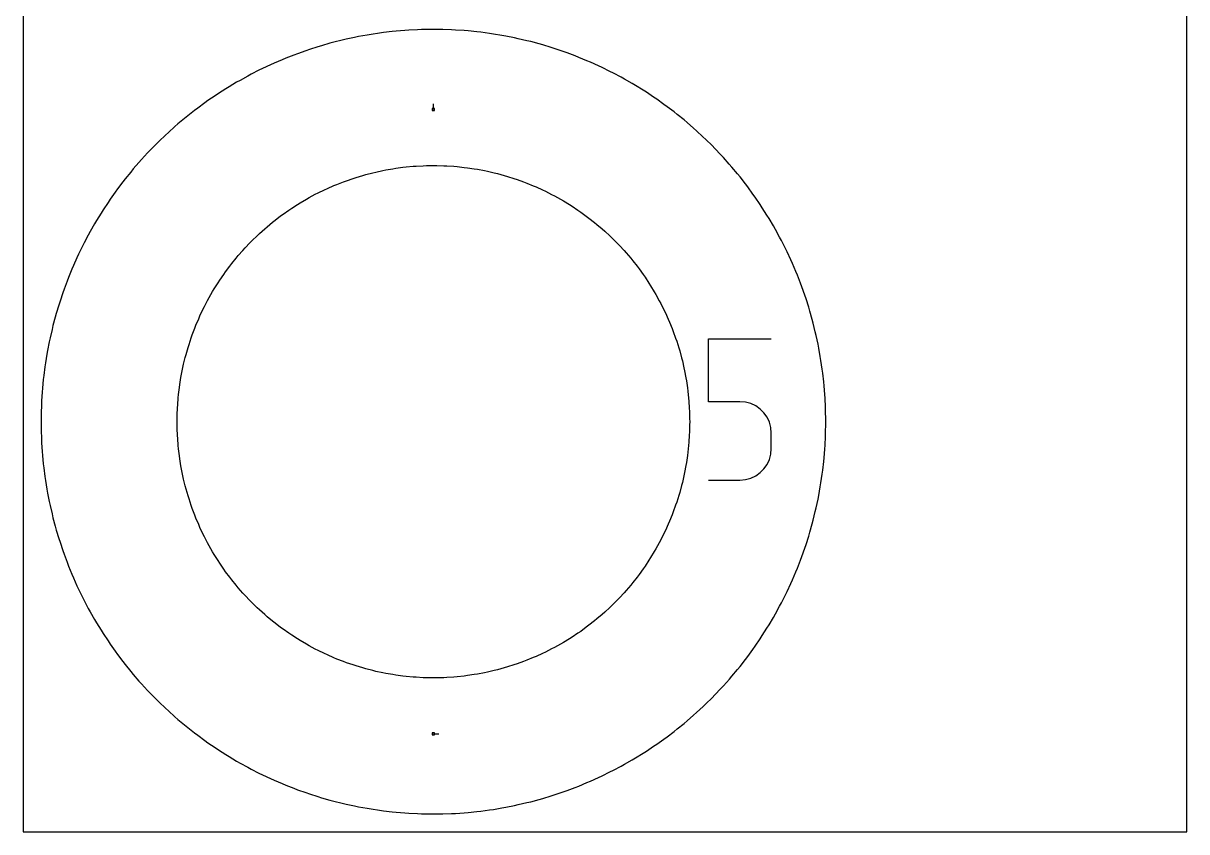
# Model space of a CAD drawing. Extents: x 0 to 300, y 0 to 600.
# Drawn here: x 0 to 300, y 0 to 208.5 of the extents above; entities that cross this region are included whole.
import ezdxf

# ---------------------------------------------------------------- set-up
doc = ezdxf.new("R2010")
doc.units = 0

msp = doc.modelspace()

# ---------------------------------------------------------------- linework, layer by layer
at = {"layer": 'annotation', "color": 1}
for p, q in [((105.748896, 186.273173), (105.748896, 187.701923)), ((176.707666, 110.911045), (176.707666, 127.131557)), ((176.707666, 127.131557), (192.884778, 127.131557)), ((184.796222, 110.911045), (176.707666, 110.911045)), ((186.248562, 110.781221), (184.796222, 110.911045)), ((187.616149, 110.406804), (186.248562, 110.781221)), ((188.875991, 109.810371), (187.616149, 110.406804)), ((190.005094, 109.014503), (188.875991, 109.810371)), ((190.980465, 108.041779), (190.005094, 109.014503)), ((191.779113, 106.914779), (190.980465, 108.041779)), ((192.378042, 105.656081), (191.779113, 106.914779)), ((192.754262, 104.288265), (192.378042, 105.656081)), ((192.884778, 102.83391), (192.754262, 104.288265)), ((192.884778, 98.80448), (192.884778, 102.83391)), ((192.884778, 102.83391), (192.884778, 102.83391)), ((192.377779, 95.979715), (192.754187, 97.349421)), ((192.754187, 97.349421), (192.884778, 98.80448)), ((190.004154, 92.611902), (190.979713, 93.588038)), ((190.979713, 93.588038), (191.778605, 94.718282)), ((191.778605, 94.718282), (192.377779, 95.979715)), ((176.707666, 90.706787), (184.796222, 90.706787)), ((184.796222, 90.706787), (186.24796, 90.837316)), ((184.796222, 90.706787), (184.796222, 90.706787)), ((186.24796, 90.837316), (187.615228, 91.213623)), ((187.615228, 91.213623), (188.874975, 91.812791)), ((188.874975, 91.812791), (190.004154, 92.611902)), ((105.748896, 25.241407), (107.177646, 25.241407))]:
    msp.add_line(p, q, dxfattribs=at)
at = {"layer": 'boundary', "color": 5}
for p, q in [((82.257201, 204.164592), (80.084002, 203.610336)), ((83.260087, 204.388591), (82.257201, 204.164592)), ((85.450041, 204.872591), (83.260087, 204.388591)), ((86.45971, 205.063832), (85.450041, 204.872591)), ((88.664071, 205.476954), (86.45971, 205.063832)), ((89.67937, 205.635218), (88.664071, 205.476954)), ((91.895893, 205.977114), (89.67937, 205.635218)), ((92.915837, 206.102254), (91.895893, 205.977114)), ((95.14222, 206.372567), (92.915837, 206.102254)), ((96.165735, 206.464444), (95.14222, 206.372567)), ((98.399664, 206.662904), (96.165735, 206.464444)), ((99.425598, 206.721412), (98.399664, 206.662904)), ((101.664811, 206.847827), (99.425598, 206.721412)), ((102.692028, 206.872912), (101.664811, 206.847827)), ((104.933903, 206.9271), (102.692028, 206.872912)), ((107.176444, 206.909035), (104.933903, 206.9271)), ((108.203965, 206.900673), (107.176444, 206.909035)), ((110.444917, 206.810353), (108.203965, 206.900673)), ((111.471662, 206.768549), (110.444917, 206.810353)), ((113.708505, 206.606121), (111.471662, 206.768549)), ((114.733311, 206.530921), (113.708505, 206.606121)), ((116.963785, 206.296485), (114.733311, 206.530921)), ((117.985667, 206.187964), (116.963785, 206.296485)), ((120.2074, 205.881818), (117.985667, 206.187964)), ((121.225141, 205.740098), (120.2074, 205.881818)), ((123.435888, 205.362509), (121.225141, 205.740098)), ((124.448543, 205.187729), (123.435888, 205.362509)), ((126.645955, 204.739156), (124.448543, 205.187729)), ((127.652316, 204.531519), (126.645955, 204.739156)), ((129.834178, 204.012309), (127.652316, 204.531519)), ((130.833318, 203.77201), (129.834178, 204.012309)), ((72.839328, 201.427329), (70.729794, 200.66595)), ((73.815623, 201.748062), (72.839328, 201.427329)), ((75.948586, 202.441084), (73.815623, 201.748062)), ((76.934743, 202.729851), (75.948586, 202.441084)), ((79.088939, 203.353813), (76.934743, 202.729851)), ((80.084002, 203.610336), (79.088939, 203.353813)), ((132.997276, 203.182843), (130.833318, 203.77201)), ((133.988029, 202.910157), (132.997276, 203.182843)), ((136.131918, 202.25155), (133.988029, 202.910157)), ((137.113272, 201.946759), (136.131918, 202.25155)), ((139.234804, 201.219462), (137.113272, 201.946759)), ((140.205716, 200.882892), (139.234804, 201.219462)), ((64.67107, 198.205373), (63.730731, 197.790978)), ((66.72725, 199.101123), (64.67107, 198.205373)), ((67.680601, 199.484696), (66.72725, 199.101123)), ((69.764521, 200.313634), (67.680601, 199.484696)), ((70.729794, 200.66595), (69.764521, 200.313634)), ((142.302708, 200.087634), (140.205716, 200.882892)), ((143.262144, 199.719643), (142.302708, 200.087634)), ((145.332445, 198.857243), (143.262144, 199.719643)), ((146.279392, 198.458218), (145.332445, 198.857243)), ((148.320866, 197.529454), (146.279392, 198.458218)), ((58.78403, 195.358584), (57.872618, 194.883875)), ((60.778206, 196.384786), (58.78403, 195.358584)), ((61.704529, 196.82955), (60.778206, 196.384786)), ((63.730731, 197.790978), (61.704529, 196.82955)), ((149.254333, 197.099812), (148.320866, 197.529454)), ((151.264783, 196.105869), (149.254333, 197.099812)), ((152.183768, 195.646071), (151.264783, 196.105869)), ((154.161157, 194.587871), (152.183768, 195.646071)), ((53.093126, 192.137363), (52.214597, 191.604396)), ((55.017097, 193.289855), (53.093126, 192.137363)), ((55.912539, 193.793961), (55.017097, 193.289855)), ((57.872618, 194.883875), (55.912539, 193.793961)), ((155.06469, 194.098406), (154.161157, 194.587871)), ((157.006991, 192.977006), (155.06469, 194.098406)), ((157.894113, 192.458388), (157.006991, 192.977006)), ((159.799246, 191.275049), (157.894113, 192.458388)), ((49.467984, 189.829113), (47.622243, 188.555111)), ((50.32874, 190.390417), (49.467984, 189.829113)), ((52.214597, 191.604396), (50.32874, 190.390417)), ((160.669017, 190.727833), (159.799246, 191.275049)), ((162.535066, 189.483688), (160.669017, 190.727833)), ((163.386542, 188.908468), (162.535066, 189.483688)), ((44.154047, 186.017134), (42.394181, 184.626927)), ((44.97645, 186.633255), (44.154047, 186.017134)), ((46.78019, 187.96607), (44.97645, 186.633255)), ((47.622243, 188.555111), (46.78019, 187.96607)), ((165.211516, 187.604896), (163.386542, 188.908468)), ((166.043843, 187.002246), (165.211516, 187.604896)), ((167.825876, 185.640569), (166.043843, 187.002246)), ((41.59227, 183.984372), (39.878087, 182.538175)), ((42.394181, 184.626927), (41.59227, 183.984372)), ((168.638144, 185.01115), (167.825876, 185.640569)), ((170.375396, 183.592712), (168.638144, 185.01115)), ((171.16675, 182.937183), (170.375396, 183.592712)), ((37.430839, 180.369104), (36.672403, 179.675705)), ((39.097542, 181.869879), (37.430839, 180.369104)), ((39.878087, 182.538175), (39.097542, 181.869879)), ((172.857398, 181.463535), (171.16675, 182.937183)), ((173.627014, 180.782574), (172.857398, 181.463535)), ((175.269316, 179.255217), (173.627014, 180.782574)), ((34.319493, 177.404427), (32.752914, 175.799539)), ((35.054928, 178.122122), (34.319493, 177.404427)), ((36.672403, 179.675705), (35.054928, 178.122122)), ((176.016338, 178.549588), (175.269316, 179.255217)), ((177.608575, 176.970152), (176.016338, 178.549588)), ((32.041248, 175.05831), (30.52718, 173.403793)), ((32.752914, 175.799539), (32.041248, 175.05831)), ((178.33221, 176.240608), (177.608575, 176.970152)), ((179.872742, 174.610647), (178.33221, 176.240608)), ((180.572273, 173.857908), (179.872742, 174.610647)), ((29.839996, 172.639771), (28.38, 170.937344)), ((30.52718, 173.403793), (29.839996, 172.639771)), ((182.059487, 172.179212), (180.572273, 173.857908)), ((182.734144, 171.404102), (182.059487, 172.179212)), ((184.166513, 169.67837), (182.734144, 171.404102)), ((26.313681, 168.402663), (25.677641, 167.59552)), ((27.718057, 170.151361), (26.313681, 168.402663)), ((28.38, 170.937344), (27.718057, 170.151361)), ((184.815584, 168.881715), (184.166513, 169.67837)), ((186.191616, 167.110658), (184.815584, 168.881715)), ((24.330326, 165.80259), (23.720922, 164.975199)), ((25.677641, 167.59552), (24.330326, 165.80259)), ((186.814413, 166.293292), (186.191616, 167.110658)), ((188.132655, 164.478891), (186.814413, 166.293292)), ((21.849925, 162.293034), (20.620867, 160.417071)), ((22.432062, 163.139796), (21.849925, 162.293034)), ((23.720922, 164.975199), (22.432062, 163.139796)), ((188.728533, 163.641664), (188.132655, 164.478891)), ((189.98766, 161.785736), (188.728533, 163.641664)), ((20.066568, 159.551758), (18.898575, 157.637163)), ((20.620867, 160.417071), (20.066568, 159.551758)), ((190.555951, 160.929587), (189.98766, 161.785736)), ((191.754636, 159.034061), (190.555951, 160.929587)), ((192.294741, 158.159895), (191.754636, 159.034061)), ((18.372773, 156.754324), (17.267087, 154.803004)), ((18.898575, 157.637163), (18.372773, 156.754324)), ((193.431737, 156.226735), (192.294741, 158.159895)), ((193.943117, 155.335428), (193.431737, 156.226735)), ((16.770277, 153.90348), (15.728024, 151.917646)), ((17.267087, 154.803004), (16.770277, 153.90348)), ((195.017221, 153.366539), (193.943117, 155.335428)), ((195.499326, 152.459047), (195.017221, 153.366539)), ((15.260742, 151.002402), (14.282995, 148.984021)), ((15.728024, 151.917646), (15.260742, 151.002402)), ((196.509464, 150.45668), (195.499326, 152.459047)), ((196.961785, 149.533953), (196.509464, 150.45668)), ((13.845769, 148.054087), (12.933545, 146.005252)), ((14.282995, 148.984021), (13.845769, 148.054087)), ((197.906881, 147.500081), (196.961785, 149.533953)), ((198.328901, 146.563178), (197.906881, 147.500081)), ((12.526829, 145.061607), (11.681082, 142.98445)), ((12.933545, 146.005252), (12.526829, 145.061607)), ((199.207995, 144.499922), (198.328901, 146.563178)), ((199.59932, 143.549725), (199.207995, 144.499922)), ((11.305289, 142.02804), (10.526941, 139.924628)), ((11.681082, 142.98445), (11.305289, 142.02804)), ((200.411497, 141.459208), (199.59932, 143.549725)), ((200.77167, 140.49681), (200.411497, 141.459208)), ((10.182474, 138.956481), (9.472262, 136.829172)), ((10.526941, 139.924628), (10.182474, 138.956481)), ((201.516036, 138.381123), (200.77167, 140.49681)), ((201.844687, 137.407531), (201.516036, 138.381123)), ((9.15949, 135.850329), (8.518173, 133.701247)), ((9.472262, 136.829172), (9.15949, 135.850329)), ((202.520539, 135.269058), (201.844687, 137.407531)), ((202.817337, 134.285253), (202.520539, 135.269058)), ((8.237421, 132.712717), (7.665676, 130.544087)), ((8.518173, 133.701247), (8.237421, 132.712717)), ((203.423937, 132.12612), (202.817337, 134.285253)), ((203.688563, 131.13315), (203.423937, 132.12612)), ((7.417261, 129.546976), (6.915658, 127.361046)), ((7.665676, 130.544087), (7.417261, 129.546976)), ((204.225309, 128.955589), (203.688563, 131.13315)), ((6.699827, 126.356382), (6.268967, 124.155343)), ((6.915658, 127.361046), (6.699827, 126.356382)), ((204.457458, 127.954596), (204.225309, 128.955589)), ((204.923774, 125.760875), (204.457458, 127.954596)), ((6.085949, 123.144176), (5.726175, 120.930486)), ((6.268967, 124.155343), (6.085949, 123.144176)), ((205.123223, 124.752827), (204.923774, 125.760875)), ((205.518567, 122.54513), (205.123223, 124.752827)), ((5.726175, 120.930486), (5.576175, 119.913927)), ((205.685108, 121.531084), (205.518567, 122.54513)), ((206.009169, 119.311885), (205.685108, 121.531084)), ((5.287929, 117.689802), (5.17109, 116.668863)), ((5.576175, 119.913927), (5.287929, 117.689802)), ((206.142604, 118.293019), (206.009169, 119.311885)), ((206.395008, 116.064541), (206.142604, 118.293019)), ((4.954615, 114.436611), (4.871068, 113.412386)), ((5.17109, 116.668863), (4.954615, 114.436611)), ((206.495216, 115.041813), (206.395008, 116.064541)), ((206.675702, 112.806356), (206.495216, 115.041813)), ((4.726618, 111.174307), (4.676457, 110.147942)), ((4.871068, 113.412386), (4.726618, 111.174307)), ((206.742561, 111.780973), (206.675702, 112.806356)), ((206.850946, 109.54086), (206.742561, 111.780973)), ((4.676457, 110.147942), (4.60423, 107.906308)), ((206.884394, 108.513788), (206.850946, 109.54086)), ((206.920457, 106.271241), (206.884394, 108.513788)), ((4.60423, 107.906308), (4.5875, 106.878874)), ((4.5875, 106.878874), (4.587509, 104.636112)), ((206.884333, 103.001218), (206.920461, 105.243642)), ((206.920461, 105.243642), (206.920457, 106.271241)), ((4.587509, 104.636112), (4.604234, 103.608643)), ((4.604234, 103.608643), (4.676485, 101.367083)), ((206.850889, 101.974191), (206.884333, 103.001218)), ((4.676485, 101.367083), (4.726644, 100.340675)), ((4.726644, 100.340675), (4.871058, 98.102603)), ((206.675689, 98.708638), (206.742549, 99.734091)), ((206.742549, 99.734091), (206.850889, 101.974191)), ((4.871058, 98.102603), (4.954602, 97.078406)), ((4.954602, 97.078406), (5.171034, 94.846151)), ((206.395058, 95.450514), (206.495257, 96.473182)), ((206.495257, 96.473182), (206.675689, 98.708638)), ((5.171034, 94.846151), (5.287861, 93.825247)), ((5.287861, 93.825247), (5.576087, 91.601119)), ((206.009259, 92.203106), (206.142698, 93.222026)), ((206.142698, 93.222026), (206.395058, 95.450514)), ((5.576087, 91.601119), (5.726086, 90.584531)), ((5.726086, 90.584531), (6.085905, 88.370768)), ((205.685142, 89.983825), (206.009259, 92.203106)), ((6.085905, 88.370768), (6.268921, 87.359591)), ((6.268921, 87.359591), (6.699803, 85.158646)), ((205.123241, 86.762205), (205.518614, 88.969809)), ((205.518614, 88.969809), (205.685142, 89.983825)), ((6.699803, 85.158646), (6.915632, 84.153961)), ((6.915632, 84.153961), (7.417187, 81.968045)), ((204.457529, 83.560461), (204.923799, 85.754174)), ((204.923799, 85.754174), (205.123241, 86.762205)), ((7.417187, 81.968045), (7.665613, 80.970894)), ((203.688673, 80.381838), (204.225369, 82.559399)), ((204.225369, 82.559399), (204.457529, 83.560461)), ((7.665613, 80.970894), (8.237316, 78.802262)), ((8.237316, 78.802262), (8.518056, 77.813761)), ((202.817498, 77.229746), (203.42406, 79.388898)), ((203.42406, 79.388898), (203.688673, 80.381838)), ((8.518056, 77.813761), (9.159331, 75.664665)), ((9.159331, 75.664665), (9.472095, 74.68583)), ((201.844801, 74.107433), (202.520715, 76.245978)), ((202.520715, 76.245978), (202.817498, 77.229746)), ((9.472095, 74.68583), (10.18237, 72.558446)), ((10.18237, 72.558446), (10.526835, 71.5903)), ((200.771771, 71.018214), (201.516141, 73.133803)), ((201.516141, 73.133803), (201.844801, 74.107433)), ((10.526835, 71.5903), (11.305193, 69.486972)), ((11.305193, 69.486972), (11.680971, 68.530576)), ((199.599446, 67.965254), (200.411587, 70.055774)), ((200.411587, 70.055774), (200.771771, 71.018214)), ((11.680971, 68.530576), (12.526679, 66.453419)), ((12.526679, 66.453419), (12.933409, 65.509734)), ((198.329097, 64.951839), (199.208144, 67.015104)), ((199.208144, 67.015104), (199.599446, 67.965254)), ((12.933409, 65.509734), (13.845584, 63.4609)), ((13.845584, 63.4609), (14.282823, 62.530933)), ((196.961919, 61.980959), (197.907054, 64.014878)), ((197.907054, 64.014878), (198.329097, 64.951839)), ((14.282823, 62.530933), (15.260527, 60.512536)), ((15.260527, 60.512536), (15.727785, 59.597324)), ((195.499499, 59.05588), (196.509611, 61.058257)), ((196.509611, 61.058257), (196.961919, 61.980959)), ((15.727785, 59.597324), (16.770116, 57.611424)), ((16.770116, 57.611424), (17.266908, 56.711923)), ((193.94331, 56.179591), (195.017401, 58.148389)), ((195.017401, 58.148389), (195.499499, 59.05588)), ((17.266908, 56.711923), (18.372581, 54.760692)), ((18.372581, 54.760692), (18.898419, 53.877786)), ((192.294994, 53.355127), (193.431946, 55.2883)), ((193.431946, 55.2883), (193.94331, 56.179591)), ((18.898419, 53.877786), (20.066379, 51.963187)), ((20.066379, 51.963187), (20.620646, 51.097918)), ((20.620646, 51.097918), (21.849662, 49.221938)), ((190.55615, 50.585352), (191.754873, 52.480927)), ((191.754873, 52.480927), (192.294994, 53.355127)), ((21.849662, 49.221938), (22.431814, 48.375144)), ((22.431814, 48.375144), (23.720632, 46.539722)), ((188.728745, 47.873238), (189.987842, 49.729169)), ((189.987842, 49.729169), (190.55615, 50.585352)), ((23.720632, 46.539722), (24.330048, 45.712308)), ((24.330048, 45.712308), (25.677439, 43.919336)), ((186.191886, 44.404257), (186.814675, 45.22162)), ((186.814675, 45.22162), (188.132884, 47.036032)), ((188.132884, 47.036032), (188.728745, 47.873238)), ((25.677439, 43.919336), (26.313458, 43.112215)), ((26.313458, 43.112215), (27.717812, 41.363604)), ((184.166759, 41.836567), (184.815828, 42.633228)), ((184.815828, 42.633228), (186.191886, 44.404257)), ((27.717812, 41.363604), (28.379757, 40.577612)), ((28.379757, 40.577612), (29.839721, 38.87516)), ((180.572529, 37.656968), (182.05976, 39.335698)), ((182.05976, 39.335698), (182.734413, 40.11081)), ((182.734413, 40.11081), (184.166759, 41.836567)), ((29.839721, 38.87516), (30.526886, 38.111152)), ((30.526886, 38.111152), (32.040919, 36.456612)), ((32.040919, 36.456612), (32.752603, 35.715355)), ((178.332533, 35.274327), (179.873022, 36.904247)), ((179.873022, 36.904247), (180.572529, 37.656968)), ((32.752603, 35.715355), (34.319157, 34.110444)), ((34.319157, 34.110444), (35.05461, 33.392729)), ((35.05461, 33.392729), (36.67216, 31.839108)), ((176.01663, 32.965283), (177.608872, 34.54475)), ((177.608872, 34.54475), (178.332533, 35.274327)), ((36.67216, 31.839108), (37.430551, 31.145744)), ((37.430551, 31.145744), (39.097215, 29.645059)), ((171.16705, 28.577686), (172.857726, 30.051342)), ((172.857726, 30.051342), (173.627317, 30.732281)), ((173.627317, 30.732281), (175.269587, 32.259628)), ((175.269587, 32.259628), (176.01663, 32.965283)), ((39.097215, 29.645059), (39.877794, 28.97673)), ((39.877794, 28.97673), (41.591938, 27.530512)), ((41.591938, 27.530512), (42.393854, 26.887945)), ((168.638486, 26.503739), (170.375699, 27.92215)), ((170.375699, 27.92215), (171.16705, 28.577686)), ((42.393854, 26.887945), (44.153689, 25.497705)), ((44.153689, 25.497705), (44.976116, 24.881566)), ((44.976116, 24.881566), (46.779835, 23.548724)), ((165.211922, 23.90996), (166.044218, 24.512595)), ((166.044218, 24.512595), (167.826216, 25.874316)), ((167.826216, 25.874316), (168.638486, 26.503739)), ((46.779835, 23.548724), (47.621853, 22.959701)), ((47.621853, 22.959701), (49.467674, 21.685675)), ((49.467674, 21.685675), (50.328402, 21.124382)), ((50.328402, 21.124382), (52.214213, 19.910483)), ((160.669367, 20.786988), (162.535415, 22.031119)), ((162.535415, 22.031119), (163.386918, 22.606363)), ((163.386918, 22.606363), (165.211922, 23.90996)), ((52.214213, 19.910483), (53.092782, 19.377487)), ((53.092782, 19.377487), (55.016711, 18.224969)), ((55.016711, 18.224969), (55.912185, 17.720842)), ((155.065106, 17.41637), (157.007353, 18.537752)), ((157.007353, 18.537752), (157.894475, 19.056375)), ((157.894475, 19.056375), (159.799591, 20.239762)), ((159.799591, 20.239762), (160.669367, 20.786988)), ((55.912185, 17.720842), (57.872248, 16.630895)), ((57.872248, 16.630895), (58.783603, 16.156211)), ((58.783603, 16.156211), (60.777763, 15.129969)), ((60.777763, 15.129969), (61.70411, 14.685187)), ((149.254676, 14.414932), (151.265219, 15.408888)), ((151.265219, 15.408888), (152.184203, 15.868688)), ((152.184203, 15.868688), (154.161576, 16.926901)), ((154.161576, 16.926901), (155.065106, 17.41637)), ((61.70411, 14.685187), (63.730396, 13.723749)), ((63.730396, 13.723749), (64.670762, 13.30934)), ((64.670762, 13.30934), (66.726873, 12.41367)), ((66.726873, 12.41367), (67.680177, 12.030113)), ((67.680177, 12.030113), (69.764073, 11.201132)), ((143.262566, 11.795129), (145.332827, 12.65757)), ((145.332827, 12.65757), (146.279791, 13.056605)), ((146.279791, 13.056605), (148.321204, 13.98528)), ((148.321204, 13.98528), (149.254676, 14.414932)), ((69.764073, 11.201132), (70.729407, 10.848787)), ((70.729407, 10.848787), (72.838928, 10.08737)), ((72.838928, 10.08737), (73.815163, 9.766652)), ((73.815163, 9.766652), (75.948118, 9.073594)), ((75.948118, 9.073594), (76.9343, 8.784814)), ((133.98847, 8.604539), (136.132309, 9.263145)), ((136.132309, 9.263145), (137.113668, 9.56794)), ((137.113668, 9.56794), (139.235239, 10.295251)), ((139.235239, 10.295251), (140.206153, 10.631824)), ((140.206153, 10.631824), (142.303121, 11.427127)), ((142.303121, 11.427127), (143.262566, 11.795129)), ((76.9343, 8.784814), (79.088524, 8.160852)), ((79.088524, 8.160852), (80.083589, 7.904324)), ((80.083589, 7.904324), (82.256827, 7.35008)), ((82.256827, 7.35008), (83.259744, 7.12607)), ((83.259744, 7.12607), (85.449641, 6.64212)), ((85.449641, 6.64212), (86.459263, 6.450887)), ((86.459263, 6.450887), (88.663602, 6.037737)), ((88.663602, 6.037737), (89.678942, 5.879457)), ((121.225624, 5.774575), (123.436324, 6.152167)), ((123.436324, 6.152167), (124.448924, 6.326941)), ((124.448924, 6.326941), (126.646353, 6.775551)), ((126.646353, 6.775551), (127.652783, 6.983209)), ((127.652783, 6.983209), (129.834578, 7.502373)), ((129.834578, 7.502373), (130.83366, 7.742662)), ((130.83366, 7.742662), (132.99769, 8.33184)), ((132.99769, 8.33184), (133.98847, 8.604539)), ((89.678942, 5.879457), (91.895443, 5.537524)), ((91.895443, 5.537524), (92.91542, 5.412381)), ((92.91542, 5.412381), (95.14179, 5.142028)), ((95.14179, 5.142028), (96.165266, 5.050148)), ((96.165266, 5.050148), (98.399262, 4.851702)), ((98.399262, 4.851702), (99.425192, 4.79319)), ((99.425192, 4.79319), (101.664352, 4.666775)), ((101.664352, 4.666775), (102.691695, 4.641686)), ((102.691695, 4.641686), (104.933944, 4.5875)), ((104.933944, 4.5875), (107.176737, 4.605569)), ((107.176737, 4.605569), (108.204356, 4.613933)), ((108.204356, 4.613933), (110.445309, 4.704235)), ((110.445309, 4.704235), (111.472085, 4.746043)), ((111.472085, 4.746043), (113.708957, 4.908491)), ((113.708957, 4.908491), (114.7338, 4.983698)), ((114.7338, 4.983698), (116.964223, 5.21815)), ((116.964223, 5.21815), (117.986049, 5.326672)), ((117.986049, 5.326672), (120.207818, 5.632842)), ((120.207818, 5.632842), (121.225624, 5.774575))]:
    msp.add_line(p, q, dxfattribs=at)
at = {"layer": 'frame', "color": 5}
for p, q in [((0, 600), (0, 0)), ((300, 0), (300, 600)), ((0, 0), (300, 0))]:
    msp.add_line(p, q, dxfattribs=at)
at = {"layer": 'hole', "color": 5}
for p, q in [((106.034646, 186.558923), (105.463146, 186.558923)), ((105.463146, 186.558923), (105.463146, 185.987423)), ((106.034646, 185.987423), (106.034646, 186.558923)), ((105.463146, 185.987423), (106.034646, 185.987423)), ((95.270578, 170.996284), (96.09919, 171.129209)), ((96.09919, 171.129209), (97.883875, 171.362635)), ((97.883875, 171.362635), (98.717142, 171.462516)), ((98.717142, 171.462516), (100.509727, 171.62436)), ((100.509727, 171.62436), (101.346275, 171.69103)), ((101.346275, 171.69103), (103.143917, 171.781007)), ((103.143917, 171.781007), (103.982453, 171.814368)), ((103.982453, 171.814368), (105.781979, 171.83237)), ((105.781979, 171.83237), (106.621093, 171.83237)), ((106.621093, 171.83237), (108.419992, 171.778388)), ((108.419992, 171.778388), (109.258495, 171.745026)), ((109.258495, 171.745026), (111.05393, 171.619068)), ((111.05393, 171.619068), (111.89048, 171.552396)), ((111.89048, 171.552396), (113.679483, 171.354729)), ((113.679483, 171.354729), (114.512722, 171.254851)), ((114.512722, 171.254851), (116.292402, 170.985772)), ((83.323136, 167.915084), (85.025765, 168.498608)), ((85.025765, 168.498608), (85.822861, 168.761105)), ((85.822861, 168.761105), (87.547539, 169.276018)), ((87.547539, 169.276018), (88.35446, 169.506623)), ((88.35446, 169.506623), (90.098295, 169.952145)), ((90.098295, 169.952145), (90.913724, 170.150486)), ((90.913724, 170.150486), (92.674031, 170.525863)), ((92.674031, 170.525863), (93.4967, 170.691625)), ((93.4967, 170.691625), (95.270578, 170.996284)), ((116.292402, 170.985772), (117.121014, 170.852848)), ((117.121014, 170.852848), (118.888442, 170.512756)), ((118.888442, 170.512756), (119.711142, 170.346985)), ((119.711142, 170.346985), (121.463545, 169.93645)), ((121.463545, 169.93645), (122.278976, 169.738111)), ((122.278976, 169.738111), (124.013615, 169.257809)), ((124.013615, 169.257809), (124.820518, 169.027208)), ((124.820518, 169.027208), (126.534487, 168.477871)), ((126.534487, 168.477871), (127.331579, 168.215373)), ((127.331579, 168.215373), (129.022257, 167.597908)), ((76.054161, 164.788421), (77.674715, 165.571659)), ((77.674715, 165.571659), (78.434897, 165.927159)), ((78.434897, 165.927159), (80.085421, 166.644945)), ((80.085421, 166.644945), (80.859139, 166.969942)), ((80.859139, 166.969942), (82.53711, 167.621106)), ((82.53711, 167.621106), (83.323136, 167.915084)), ((129.022257, 167.597908), (129.808285, 167.30393)), ((129.808285, 167.30393), (131.472842, 166.619301)), ((131.472842, 166.619301), (132.246588, 166.294292)), ((132.246588, 166.294292), (133.882396, 165.543624)), ((133.882396, 165.543624), (134.642577, 165.188125)), ((134.642577, 165.188125), (136.247157, 164.372618)), ((70.726102, 161.786984), (71.438573, 162.230434)), ((71.438573, 162.230434), (72.991295, 163.140734)), ((72.991295, 163.140734), (73.720835, 163.555507)), ((73.720835, 163.555507), (75.308685, 164.402968)), ((75.308685, 164.402968), (76.054161, 164.788421)), ((136.247157, 164.372618), (136.992609, 163.987177)), ((136.992609, 163.987177), (138.563171, 163.108132)), ((138.563171, 163.108132), (139.292708, 162.693359)), ((139.292708, 162.693359), (140.82684, 161.752153)), ((66.366824, 158.813655), (67.041833, 159.312325)), ((67.041833, 159.312325), (68.516821, 160.343864)), ((68.516821, 160.343864), (69.211096, 160.815284)), ((69.211096, 160.815284), (70.726102, 161.786984)), ((140.82684, 161.752153), (141.539329, 161.308694)), ((141.539329, 161.308694), (143.034687, 160.306886)), ((143.034687, 160.306886), (143.728968, 159.835461)), ((143.728968, 159.835461), (145.182946, 158.774624)), ((62.258727, 155.501962), (62.891964, 156.052669)), ((62.891964, 156.052669), (64.279733, 157.198837)), ((64.279733, 157.198837), (64.93436, 157.72393)), ((64.93436, 157.72393), (66.366824, 158.813655)), ((145.182946, 158.774624), (145.857932, 158.275972)), ((145.857932, 158.275972), (147.268394, 157.157801)), ((147.268394, 157.157801), (147.923024, 156.632705)), ((147.923024, 156.632705), (149.287541, 155.45901)), ((59.015436, 152.472296), (60.30714, 153.725758)), ((60.30714, 153.725758), (60.917978, 154.301199)), ((60.917978, 154.301199), (62.258727, 155.501962)), ((149.287541, 155.45901), (149.920776, 154.908304)), ((149.920776, 154.908304), (151.237233, 153.68095)), ((151.237233, 153.68095), (151.848096, 153.105486)), ((151.848096, 153.105486), (153.114388, 151.826442)), ((56.624302, 149.946724), (57.18751, 150.568901)), ((57.18751, 150.568901), (58.427956, 151.873022)), ((58.427956, 151.873022), (59.015436, 152.472296)), ((153.114388, 151.826442), (153.701867, 151.227169)), ((153.701867, 151.227169), (154.916059, 149.898476)), ((53.766756, 146.550822), (54.898962, 147.94995)), ((54.898962, 147.94995), (55.436973, 148.594007)), ((55.436973, 148.594007), (56.624302, 149.946724)), ((154.916059, 149.898476), (155.47925, 149.276315)), ((155.47925, 149.276315), (156.639232, 147.900122)), ((156.639232, 147.900122), (157.177242, 147.25607)), ((157.177242, 147.25607), (158.281277, 145.834552)), ((51.694266, 143.757799), (52.179403, 144.442563)), ((52.179403, 144.442563), (53.254778, 145.885887)), ((53.254778, 145.885887), (53.766756, 146.550822)), ((158.281277, 145.834552), (158.793276, 145.169593)), ((158.793276, 145.169593), (159.839507, 143.705061)), ((49.263487, 140.044415), (50.219967, 141.569081)), ((50.219967, 141.569081), (50.677512, 142.272612)), ((50.677512, 142.272612), (51.694266, 143.757799)), ((159.839507, 143.705061), (160.324645, 143.020294)), ((160.324645, 143.020294), (161.311482, 141.515059)), ((161.311482, 141.515059), (161.769014, 140.811548)), ((47.939533, 137.761546), (48.834285, 139.32327)), ((48.834285, 139.32327), (49.263487, 140.044415)), ((161.769014, 140.811548), (162.694827, 139.268039)), ((162.694827, 139.268039), (163.124029, 138.546894)), ((163.124029, 138.546894), (163.987348, 136.96758)), ((46.337252, 134.674667), (46.707802, 135.427631)), ((46.707802, 135.427631), (47.539342, 137.023906)), ((47.539342, 137.023906), (47.939533, 137.761546)), ((163.987348, 136.96758), (164.387539, 136.229943)), ((164.387539, 136.229943), (165.186949, 134.617371)), ((44.528694, 130.621672), (45.229915, 132.2793)), ((45.229915, 132.2793), (45.570233, 133.046401)), ((45.570233, 133.046401), (46.337252, 134.674667)), ((165.186949, 134.617371), (165.557511, 133.864379)), ((165.557511, 133.864379), (166.291796, 132.221089)), ((166.291796, 132.221089), (166.632117, 131.453985)), ((43.584757, 128.157242), (44.219127, 129.841622)), ((44.219127, 129.841622), (44.528694, 130.621672)), ((166.632117, 131.453985), (167.300063, 129.782636)), ((167.300063, 129.782636), (167.609618, 129.00261)), ((167.609618, 129.00261), (168.210153, 127.305879)), ((42.739986, 125.657112), (43.306457, 127.365526)), ((43.306457, 127.365526), (43.584757, 128.157242)), ((168.210153, 127.305879), (168.488452, 126.514162)), ((168.488452, 126.514162), (169.020598, 124.794781)), ((41.781199, 122.313923), (41.995716, 123.125247)), ((41.995716, 123.125247), (42.493384, 124.854959)), ((42.493384, 124.854959), (42.739986, 125.657112)), ((169.020598, 124.794781), (169.26721, 123.992603)), ((169.26721, 123.992603), (169.730169, 122.253281)), ((41.171065, 119.746482), (41.353162, 120.565715)), ((41.353162, 120.565715), (41.781199, 122.313923)), ((169.730169, 122.253281), (169.944686, 121.441955)), ((169.944686, 121.441955), (170.337679, 119.685506)), ((40.376979, 115.379857), (40.663915, 117.156717)), ((40.663915, 117.156717), (40.813294, 117.98252)), ((40.813294, 117.98252), (41.171065, 119.746482)), ((170.337679, 119.685506), (170.519773, 118.866293)), ((170.519773, 118.866293), (170.842178, 117.095529)), ((170.842178, 117.095529), (170.991556, 116.269726)), ((40.044961, 112.761843), (40.260549, 114.548764)), ((40.260549, 114.548764), (40.376979, 115.379857)), ((170.991556, 116.269726), (171.242834, 114.487505)), ((171.242834, 114.487505), (171.359264, 113.65642)), ((39.817755, 110.132693), (39.961663, 111.926778)), ((39.961663, 111.926778), (40.044961, 112.761843)), ((171.359264, 113.65642), (171.53907, 111.865523)), ((171.53907, 111.865523), (171.622373, 111.030429)), ((171.622373, 111.030429), (171.730352, 109.233822)), ((39.695691, 107.496538), (39.767723, 109.294981)), ((39.767723, 109.294981), (39.817755, 110.132693)), ((171.730352, 109.233822), (171.780381, 108.396109)), ((171.780381, 108.396109), (171.816419, 106.596542)), ((39.679003, 106.657467), (39.695691, 107.496538)), ((39.679013, 104.857626), (39.679003, 106.657467)), ((171.816419, 106.596542), (171.833107, 105.757505)), ((171.833107, 105.757505), (171.816427, 104.918465)), ((39.695694, 104.018583), (39.679013, 104.857626)), ((39.767682, 102.220124), (39.695694, 104.018583)), ((39.817709, 101.382406), (39.767682, 102.220124)), ((171.7304, 102.281261), (171.622405, 100.484667)), ((171.780429, 103.119), (171.7304, 102.281261)), ((171.816427, 104.918465), (171.780429, 103.119)), ((39.961619, 99.588329), (39.817709, 101.382406)), ((40.044912, 98.753266), (39.961619, 99.588329)), ((171.539113, 99.649604), (171.359365, 97.858687)), ((171.622405, 100.484667), (171.539113, 99.649604)), ((40.260473, 96.96634), (40.044912, 98.753266)), ((40.376898, 96.135249), (40.260473, 96.96634)), ((40.663803, 94.35842), (40.376898, 96.135249)), ((171.242939, 97.027593), (170.991651, 95.245376)), ((171.359365, 97.858687), (171.242939, 97.027593)), ((40.813181, 93.532584), (40.663803, 94.35842)), ((41.170911, 91.768586), (40.813181, 93.532584)), ((170.84228, 94.419571), (170.5199, 92.648789)), ((170.991651, 95.245376), (170.84228, 94.419571)), ((41.352999, 90.949367), (41.170911, 91.768586)), ((41.781046, 89.201167), (41.352999, 90.949367)), ((169.944835, 90.073164), (169.730315, 89.26181)), ((170.337812, 91.829575), (169.944835, 90.073164)), ((170.5199, 92.648789), (170.337812, 91.829575)), ((41.995559, 88.38984), (41.781046, 89.201167)), ((42.493199, 86.660121), (41.995559, 88.38984)), ((169.267388, 87.522456), (169.02079, 86.720295)), ((169.730315, 89.26181), (169.267388, 87.522456)), ((42.739797, 85.857963), (42.493199, 86.660121)), ((43.306251, 84.149583), (42.739797, 85.857963)), ((43.584553, 83.357838), (43.306251, 84.149583)), ((168.210339, 84.209199), (167.609826, 82.512444)), ((168.488634, 85.000918), (168.210339, 84.209199)), ((169.02079, 86.720295), (168.488634, 85.000918)), ((44.21889, 81.673417), (43.584553, 83.357838)), ((44.528442, 80.893382), (44.21889, 81.673417)), ((167.300274, 81.732413), (166.632346, 80.061099)), ((167.609826, 82.512444), (167.300274, 81.732413)), ((45.229677, 79.235763), (44.528442, 80.893382)), ((45.569996, 78.468656), (45.229677, 79.235763)), ((46.336986, 76.840374), (45.569996, 78.468656)), ((166.292022, 79.293972), (165.557768, 77.650659)), ((166.632346, 80.061099), (166.292022, 79.293972)), ((46.707532, 76.087403), (46.336986, 76.840374)), ((47.539059, 74.491158), (46.707532, 76.087403)), ((164.387798, 75.285079), (163.987609, 74.547433)), ((165.187221, 76.897687), (164.387798, 75.285079)), ((165.557768, 77.650659), (165.187221, 76.897687)), ((47.939244, 73.753518), (47.539059, 74.491158)), ((48.833964, 72.19175), (47.939244, 73.753518)), ((49.263182, 71.470568), (48.833964, 72.19175)), ((162.695113, 72.246991), (161.769321, 70.703507)), ((163.124311, 72.96814), (162.695113, 72.246991)), ((163.987609, 74.547433), (163.124311, 72.96814)), ((50.219665, 69.945918), (49.263182, 71.470568)), ((50.677195, 69.242402), (50.219665, 69.945918)), ((51.693926, 67.757195), (50.677195, 69.242402)), ((161.311796, 69.999995), (160.324987, 68.494708)), ((161.769321, 70.703507), (161.311796, 69.999995)), ((52.179062, 67.072423), (51.693926, 67.757195)), ((53.254399, 65.629129), (52.179062, 67.072423)), ((158.793595, 66.34539), (158.281617, 65.680447)), ((159.839833, 67.809912), (158.793595, 66.34539)), ((160.324987, 68.494708), (159.839833, 67.809912)), ((53.766375, 64.964188), (53.254399, 65.629129)), ((54.89859, 63.565019), (53.766375, 64.964188)), ((55.436616, 62.920936), (54.89859, 63.565019)), ((156.639603, 63.614824), (155.479617, 62.238643)), ((157.177613, 64.258887), (156.639603, 63.614824)), ((158.281617, 65.680447), (157.177613, 64.258887)), ((56.623913, 61.568206), (55.436616, 62.920936)), ((57.187103, 60.946038), (56.623913, 61.568206)), ((58.427562, 59.641928), (57.187103, 60.946038)), ((153.702289, 60.287739), (153.11479, 59.688438)), ((154.916429, 61.616479), (153.702289, 60.287739)), ((155.479617, 62.238643), (154.916429, 61.616479)), ((59.015042, 59.042648), (58.427562, 59.641928)), ((60.306695, 57.789177), (59.015042, 59.042648)), ((60.917533, 57.213726), (60.306695, 57.789177)), ((62.258299, 56.012938), (60.917533, 57.213726)), ((151.237657, 57.833959), (149.921197, 56.606645)), ((151.848499, 58.409413), (151.237657, 57.833959)), ((153.11479, 59.688438), (151.848499, 58.409413)), ((62.891533, 55.462226), (62.258299, 56.012938)), ((64.279269, 54.316047), (62.891533, 55.462226)), ((64.933921, 53.790926), (64.279269, 54.316047)), ((147.268807, 54.357094), (145.8584, 53.238883)), ((147.923433, 54.882194), (147.268807, 54.357094)), ((149.287964, 56.055934), (147.923433, 54.882194)), ((149.921197, 56.606645), (149.287964, 56.055934)), ((66.366393, 52.70121), (64.933921, 53.790926)), ((67.041382, 52.202549), (66.366393, 52.70121)), ((68.516318, 51.170994), (67.041382, 52.202549)), ((69.210596, 50.699562), (68.516318, 51.170994)), ((143.035128, 51.20795), (141.539816, 50.206069)), ((143.72943, 51.679395), (143.035128, 51.20795)), ((145.183412, 52.74022), (143.72943, 51.679395)), ((145.8584, 53.238883), (145.183412, 52.74022)), ((70.725623, 49.727841), (69.210596, 50.699562)), ((71.438093, 49.284387), (70.725623, 49.727841)), ((72.990789, 48.374065), (71.438093, 49.284387)), ((73.720353, 47.95927), (72.990789, 48.374065)), ((138.563658, 48.406648), (136.99309, 47.527626)), ((139.2932, 48.821431), (138.563658, 48.406648)), ((140.827341, 49.762611), (139.2932, 48.821431)), ((141.539816, 50.206069), (140.827341, 49.762611)), ((75.308209, 47.111826), (73.720353, 47.95927)), ((76.053664, 46.726377), (75.308209, 47.111826)), ((77.674172, 45.943113), (76.053664, 46.726377)), ((78.434359, 45.587607), (77.674172, 45.943113)), ((80.084907, 44.869807), (78.434359, 45.587607)), ((132.247036, 45.220441), (131.473316, 44.895437)), ((133.882944, 45.971212), (132.247036, 45.220441)), ((134.643141, 46.326724), (133.882944, 45.971212)), ((136.24764, 47.142179), (134.643141, 46.326724)), ((136.99309, 47.527626), (136.24764, 47.142179)), ((80.858628, 44.544802), (80.084907, 44.869807)), ((82.536575, 43.893608), (80.858628, 44.544802)), ((83.322603, 43.599621), (82.536575, 43.893608)), ((85.025237, 43.016115), (83.322603, 43.599621)), ((85.822363, 42.753601), (85.025237, 43.016115)), ((87.547011, 42.238647), (85.822363, 42.753601)), ((88.353915, 42.008039), (87.547011, 42.238647)), ((90.09775, 41.562537), (88.353915, 42.008039)), ((124.014147, 42.256979), (122.279521, 41.7766)), ((124.821035, 42.487583), (124.014147, 42.256979)), ((126.535007, 43.036892), (124.821035, 42.487583)), ((127.332095, 43.299393), (126.535007, 43.036892)), ((129.022714, 43.916843), (127.332095, 43.299393)), ((129.80874, 44.210828), (129.022714, 43.916843)), ((131.473316, 44.895437), (129.80874, 44.210828)), ((90.913182, 41.364193), (90.09775, 41.562537)), ((92.67349, 40.988769), (90.913182, 41.364193)), ((93.496163, 40.822998), (92.67349, 40.988769)), ((95.270032, 40.518352), (93.496163, 40.822998)), ((96.098671, 40.385415), (95.270032, 40.518352)), ((97.883347, 40.151959), (96.098671, 40.385415)), ((98.716593, 40.052075), (97.883347, 40.151959)), ((100.509148, 39.890228), (98.716593, 40.052075)), ((101.345701, 39.823552), (100.509148, 39.890228)), ((103.143351, 39.733517), (101.345701, 39.823552)), ((103.981975, 39.700148), (103.143351, 39.733517)), ((105.781937, 39.682152), (103.981975, 39.700148)), ((106.621219, 39.682154), (105.781937, 39.682152)), ((108.420447, 39.73618), (106.621219, 39.682154)), ((109.258992, 39.769547), (108.420447, 39.73618)), ((111.054483, 39.895531), (109.258992, 39.769547)), ((111.891057, 39.96221), (111.054483, 39.895531)), ((113.680019, 40.15989), (111.891057, 39.96221)), ((114.513258, 40.259773), (113.680019, 40.15989)), ((116.292909, 40.528896), (114.513258, 40.259773)), ((117.121518, 40.661828), (116.292909, 40.528896)), ((118.888996, 41.001965), (117.121518, 40.661828)), ((119.711662, 41.167732), (118.888996, 41.001965)), ((121.464068, 41.578249), (119.711662, 41.167732)), ((122.279521, 41.7766), (121.464068, 41.578249)), ((106.034646, 25.527157), (105.463146, 25.527157)), ((105.463146, 25.527157), (105.463146, 24.955657)), ((105.463146, 24.955657), (106.034646, 24.955657)), ((106.034646, 24.955657), (106.034646, 25.527157))]:
    msp.add_line(p, q, dxfattribs=at)

doc.saveas('drawing.dxf')
